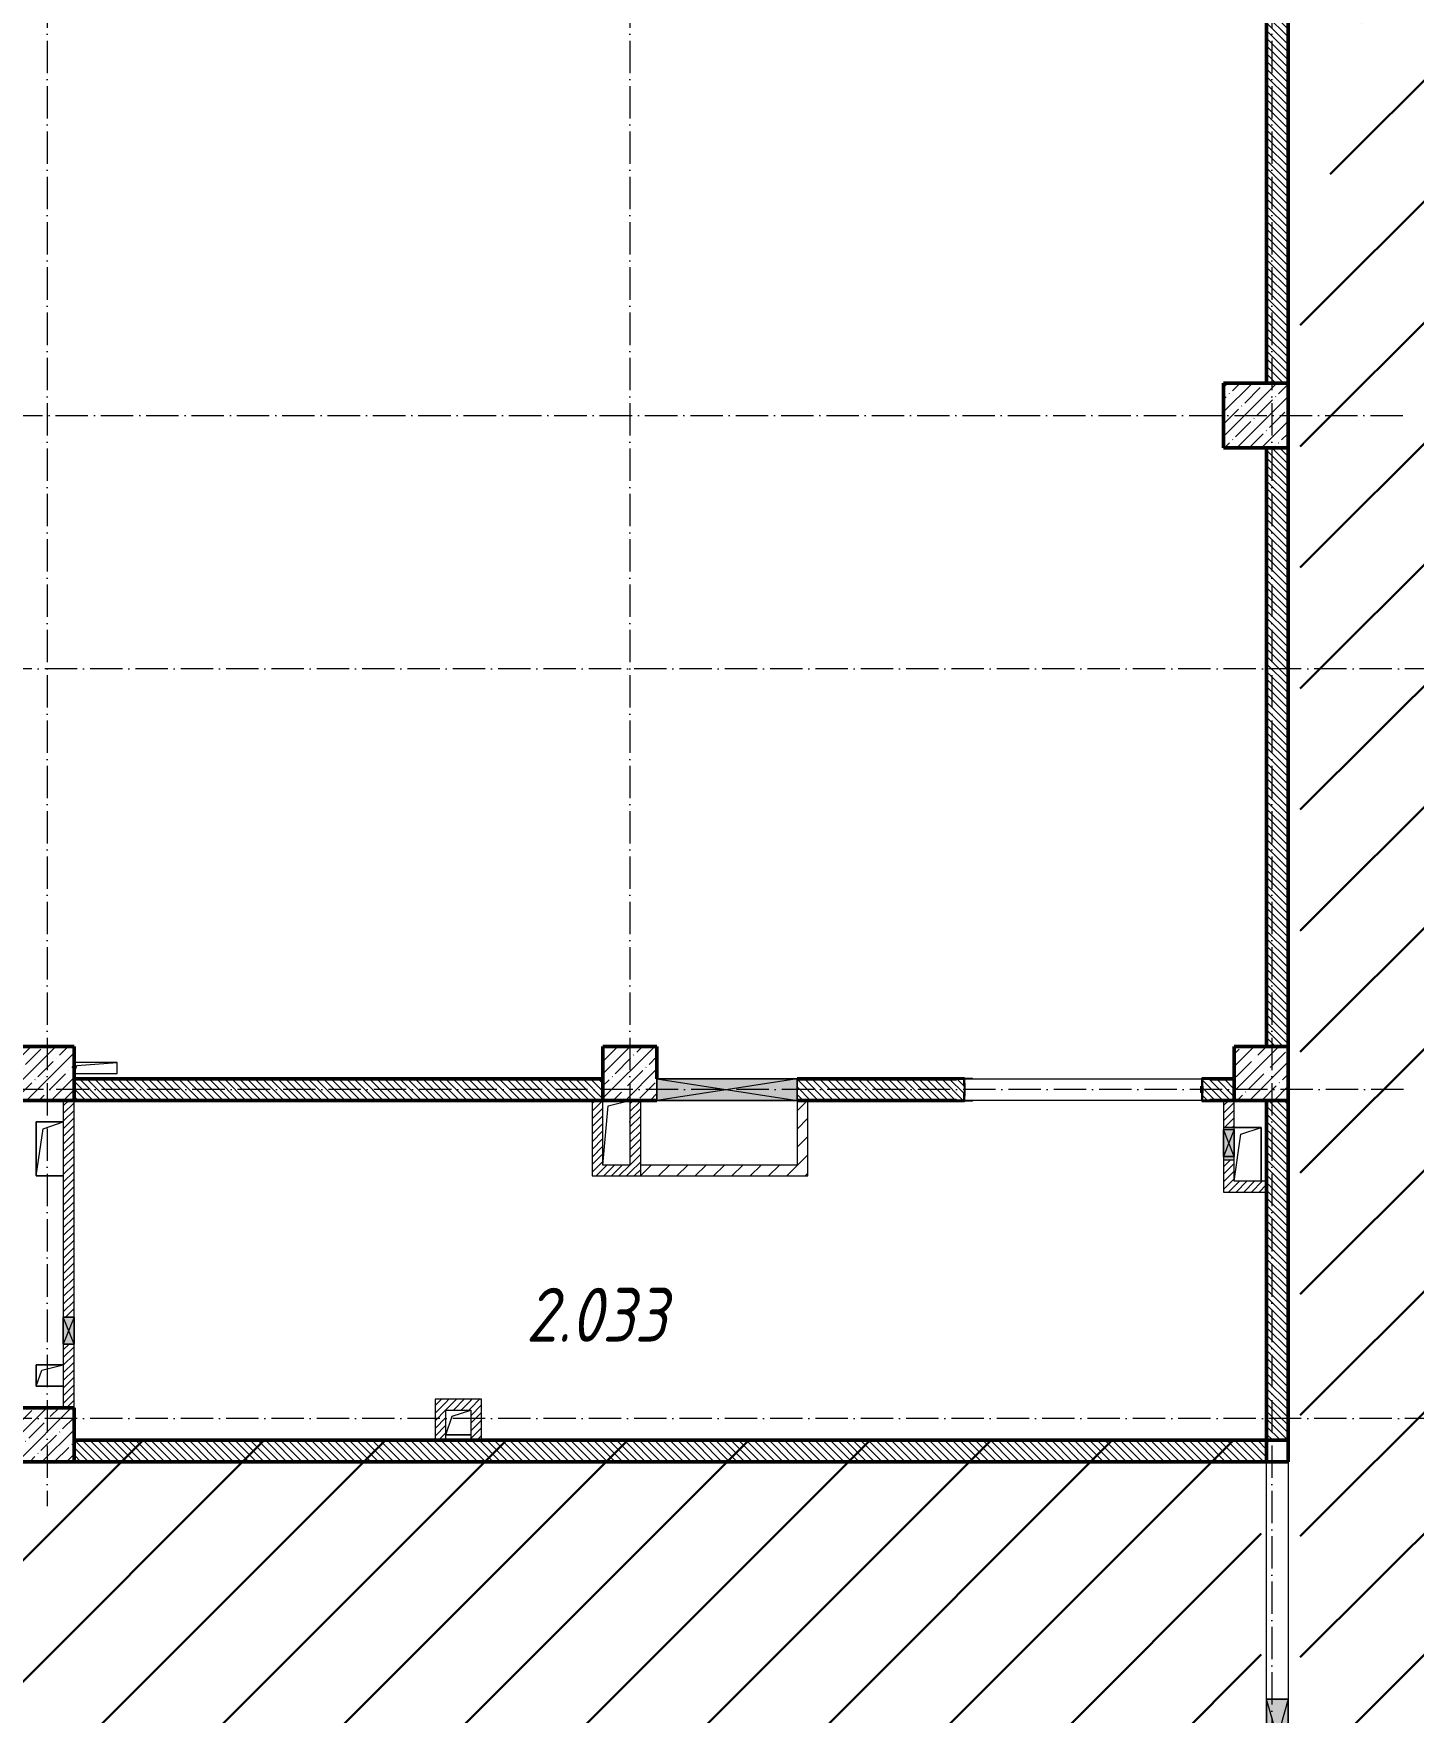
# Model space of a CAD drawing. Header units: millimetres. Extents: x 35697 to 388678, y -91946 to 171347.
# Drawn here: x 120885 to 133670, y 70372 to 85935 of the extents above; entities that cross this region are included whole.
import ezdxf

# ---------------------------------------------------------------- set-up
doc = ezdxf.new("R2010")
doc.units = ezdxf.units.MM
doc.linetypes.add('50_200_ШТРИХ_1Т_ш5_п1_п1_', pattern=[700, 500, -100, 0, -100])
for name, color, linetype, lineweight in [('2.1) ПГП окна 2.8 м', 5, 'Continuous', 30), ('3.1) ЖБ окна 1.2 м', 102, 'Continuous', 30), ('A-DETL-GENF-OTLN', 7, 'Continuous', 9), ('A-FLOR-____-OTLN', 7, 'Continuous', 9), ('A-GENM-____-MCUT', 7, 'Continuous', 25), ('A-GENM-____-OTLN', 7, 'Continuous', 9), ('A-GENM-____-OTLN-1', 7, 'Continuous', 25), ('A-GLAZ-____-OTLN', 7, 'Continuous', 9), ('A-WALL-____-MCUT-2', 7, 'Continuous', 50), ('A-WALL-____-PATT-1', 7, 'Continuous', 9), ('A-WALL-FNSH-MCUT-1', 7, 'Continuous', 9), ('I-WALL-____-OTLN', 7, 'Continuous', 9), ('S-COLS-____-MCUT', 7, 'Continuous', 50), ('S-COLS-____-OTLN', 7, 'Continuous', 9), ('S-GRID-____-OTLN-1', 7, '50_200_ШТРИХ_1Т_ш5_п1_п1_', 9), ('Марки помещений', 7, 'Continuous', 9)]:
    doc.layers.add(name, color=color, linetype=linetype, lineweight=lineweight)
doc.styles.add('ISOCPEUR_I_3', font='isocpeui.ttf', dxfattribs={"width": 0.85, "height": 2.2})
pattern_1 = [(135, (43259.71, 63713.66), (-35.35534, -35.35534), [])]
pattern_2 = [(45, (43259.71, 63713.66), (-35.35534, 35.35534), [])]
pattern_3 = [(45, (43259.71, 63713.66), (-84.85281, 84.85281), [])]

# ---------------------------------------------------------------- blocks, each defined once
blk = doc.blocks.new('BSC_Колонна _Прямоугольная - 500х500-V8-АР1_План отверстий 2 этажа в осях 1-64_А-ГГ')
at = {"layer": 'S-COLS-____-OTLN'}
h = blk.add_hatch(dxfattribs=at)
h.set_pattern_fill('FP_36', color=256, style=0, pattern_type=2)
h.set_pattern_definition([(45, (-89000, -12581.04), (-114.04925, 114.04925), []), (45, (-88885.95, -12581.04), (-114.04925, 114.04925), [201.613, -40.323, 3.353, -36.97])])
h.paths.add_polyline_path([(-250, -250), (250, -250), (250, 250), (-250, 250)], flags=0)
at = {"layer": 'S-COLS-____-MCUT'}
for p, q in [((250, 250), (-250, 250)), ((-250, 250), (-250, -250)), ((250, -250), (250, 250)), ((-250, -250), (250, -250))]:
    blk.add_line(p, q, dxfattribs=at)
blk = doc.blocks.new('BSC_Колонна _Прямоугольная - 600х600-V15-АР1_План отверстий 2 этажа в осях 1-64_А-ГГ')
at = {"layer": 'S-COLS-____-OTLN'}
h = blk.add_hatch(dxfattribs=at)
h.set_pattern_fill('FP_44', color=256, style=0, pattern_type=2)
h.set_pattern_definition([(45, (-88950, -18681.04), (-114.04925, 114.04925), []), (45, (-88835.95, -18681.04), (-114.04925, 114.04925), [201.613, -40.323, 3.353, -36.97])])
h.paths.add_polyline_path([(-300, -300), (300, -300), (300, 300), (-300, 300)], flags=0)
at = {"layer": 'S-COLS-____-MCUT'}
for p, q in [((300, 300), (-300, 300)), ((-300, 300), (-300, -300)), ((300, -300), (300, 300)), ((-300, -300), (300, -300))]:
    blk.add_line(p, q, dxfattribs=at)
blk = doc.blocks.new('BSC_Колонна _Прямоугольная - 500х500-V18-АР1_План отверстий 2 этажа в осях 1-64_А-ГГ')
at = {"layer": 'S-COLS-____-OTLN'}
h = blk.add_hatch(dxfattribs=at)
h.set_pattern_fill('FP_47', color=256, style=0, pattern_type=2)
h.set_pattern_definition([(45, (-77750, -12581.04), (-114.04925, 114.04925), []), (45, (-77635.95, -12581.04), (-114.04925, 114.04925), [201.613, -40.323, 3.353, -36.97])])
h.paths.add_polyline_path([(-250, -250), (250, -250), (250, 250), (-250, 250)], flags=0)
at = {"layer": 'S-COLS-____-MCUT'}
for p, q in [((250, 250), (-250, 250)), ((-250, 250), (-250, -250)), ((250, -250), (250, 250)), ((-250, -250), (250, -250))]:
    blk.add_line(p, q, dxfattribs=at)
blk = doc.blocks.new('BSC_Колонна _Прямоугольная - 500х500-V19-АР1_План отверстий 2 этажа в осях 1-64_А-ГГ')
at = {"layer": 'S-COLS-____-OTLN'}
h = blk.add_hatch(dxfattribs=at)
h.set_pattern_fill('FP_48', color=256, style=0, pattern_type=2)
h.set_pattern_definition([(45, (-83150, -12581.04), (-114.04925, 114.04925), []), (45, (-83035.95, -12581.04), (-114.04925, 114.04925), [201.613, -40.323, 3.353, -36.97])])
h.paths.add_polyline_path([(-250, -250), (250, -250), (250, 250), (-250, 250)], flags=0)
at = {"layer": 'S-COLS-____-MCUT'}
for p, q in [((250, 250), (-250, 250)), ((-250, 250), (-250, -250)), ((250, -50), (250, 250)), ((-250, -250), (250, -250))]:
    blk.add_line(p, q, dxfattribs=at)
blk = doc.blocks.new('BSC_Колонна _Прямоугольная - 500х500-V139-АР1_План отверстий 2 этажа в осях 1-64_А-ГГ')
at = {"layer": 'S-COLS-____-OTLN'}
h = blk.add_hatch(dxfattribs=at)
h.set_pattern_fill('FP_170', color=256, style=0, pattern_type=2)
h.set_pattern_definition([(45, (-77750, -9231.04), (-114.04925, 114.04925), []), (45, (-77635.95, -9231.04), (-114.04925, 114.04925), [201.613, -40.323, 3.353, -36.97])])
h.paths.add_polyline_path([(-250, -250), (250, -250), (250, 250), (-250, 250)], flags=0)
at = {"layer": 'S-COLS-____-MCUT'}
for p, q in [((250, 250), (-250, 250)), ((-250, 250), (-250, -250)), ((250, -250), (250, 250)), ((-250, -250), (250, -250))]:
    blk.add_line(p, q, dxfattribs=at)
blk = doc.blocks.new('154_Стойка_СКБ_Уголок - СМ-2480_200-28346303-АР1_План отверстий 2 этажа в осях 1-64_А-ГГ')
at = {"layer": 'A-GENM-____-MCUT'}
for p, q in [((125, 156), (125, 81)), ((200, 156), (125, 156)), ((200, 150), (200, 156)), ((125, 81), (131, 81)), ((131, 19), (125, 19)), ((125, 19), (125, -56)), ((131, 81), (131, 150)), ((131, 150), (200, 150)), ((131, -50), (131, 19)), ((125, -56), (200, -56)), ((200, -50), (131, -50)), ((200, -56), (200, -50))]:
    blk.add_line(p, q, dxfattribs=at)
blk = doc.blocks.new('Стойка_Влож_Полоса боковая - Полоса-28213942-АР1_План отверстий 2 этажа в осях 1-64_А-ГГ')
at = {"layer": 'A-GENM-____-OTLN'}
for p, q in [((-5, 60), (0, 60)), ((-5, -60), (-5, 60)), ((0, 31), (0, -31)), ((0, -60), (-5, -60))]:
    blk.add_line(p, q, dxfattribs=at)
blk = doc.blocks.new('Стойка_Влож_Уголок_Опорный - Уголок-28213941-АР1_План отверстий 2 этажа в осях 1-64_А-ГГ')
at = {"layer": 'A-GENM-____-OTLN'}
for p, q in [((-212, -6), (-212, 0)), ((0, 0), (0, -6)), ((-212, -75), (-212, -6)), ((-212, -6), (-206, -6)), ((-212, -75), (-206, -75)), ((-6, -6), (0, -6)), ((-6, -75), (0, -75)), ((0, -6), (0, -75))]:
    blk.add_line(p, q, dxfattribs=at)
blk = doc.blocks.new('Фахверк_СКБ_Уголок - 200_3380-28509457-АР1_План отверстий 2 этажа в осях 1-64_А-ГГ')
at = {"layer": 'A-GENM-____-MCUT'}
for p, q in [((200, 156), (125, 156)), ((125, 156), (125, 81)), ((200, 150), (200, 156)), ((125, 81), (131, 81)), ((131, 19), (125, 19)), ((125, 19), (125, -56)), ((131, 81), (131, 150)), ((131, 150), (200, 150)), ((131, -50), (131, 19)), ((125, -56), (200, -56)), ((200, -50), (131, -50)), ((200, -56), (200, -50))]:
    blk.add_line(p, q, dxfattribs=at)
blk = doc.blocks.new('AR_Отверстие Ниша - Лючок-32403731-АР1_План отверстий 2 этажа в осях 1-64_А-ГГ')
at = {"layer": 'A-GLAZ-____-OTLN'}
h = blk.add_hatch(color=256, dxfattribs=at)
h.paths.add_polyline_path([(150, 50), (120, 50), (120, -50), (150, -50)], flags=0)
h.paths.add_polyline_path([(-130, 50), (-150, 50), (-150, -50), (-130, -50)], flags=0)
for p, q in [((-130, 50), (-150, 50)), ((-150, 50), (-150, -50)), ((150, 50), (120, 50)), ((150, -50), (150, 50)), ((-150, -50), (-130, -50)), ((120, -50), (150, -50))]:
    blk.add_line(p, q, dxfattribs=at)
blk = doc.blocks.new('AR_Отверстие прямоугольное _в стене_ - AR_Отверстие прямоугольное _в стене__ВК-32404655-АР1_План отверстий 2 этажа в осях 1-64_А-ГГ')
at = {"layer": 'A-GLAZ-____-OTLN'}
blk.add_hatch(color=256, dxfattribs=at).paths.add_polyline_path([(125, 50), (-125, 50), (-125, -50), (125, -50)], flags=0)
at = {"layer": 'A-DETL-GENF-OTLN'}
for p, q in [((-125, -50), (-125, 50)), ((-125, 50), (125, 50)), ((125, 50), (-125, -50)), ((-125, 50), (125, -50)), ((125, 50), (-125, 50)), ((-125, 50), (-125, -50)), ((125, 50), (125, -50)), ((125, -50), (125, 50)), ((125, -50), (-125, -50)), ((-125, -50), (125, -50))]:
    blk.add_line(p, q, dxfattribs=at)
blk = doc.blocks.new('AR_Отверстие прямоугольное _в стене_ - AR_Отверстие прямоугольное _в стене__ВК-32403700-АР1_План отверстий 2 этажа в осях 1-64_А-ГГ')
at = {"layer": 'A-GLAZ-____-OTLN'}
blk.add_hatch(color=256, dxfattribs=at).paths.add_polyline_path([(125, 50), (-125, 50), (-125, -50), (125, -50)], flags=0)
at = {"layer": 'A-DETL-GENF-OTLN'}
for p, q in [((-125, -50), (-125, 50)), ((-125, 50), (125, 50)), ((125, 50), (-125, -50)), ((-125, 50), (125, -50)), ((125, 50), (-125, 50)), ((-125, 50), (-125, -50)), ((125, 50), (125, -50)), ((125, -50), (125, 50)), ((125, -50), (-125, -50)), ((-125, -50), (125, -50))]:
    blk.add_line(p, q, dxfattribs=at)
blk = doc.blocks.new('AR_Отверстие прямоугольное _в плите_ - AR_Отверстие прямоугольное _в плите_-30459229-АР1_План отверстий 2 этажа в осях 1-64_А-ГГ')
at = {"layer": 'A-GENM-____-OTLN'}
for p, q in [((125, 250), (-125, 250)), ((-125, -250), (-63, 188)), ((-63, 188), (125, 250)), ((125, -250), (125, 250))]:
    blk.add_line(p, q, dxfattribs=at)
blk = doc.blocks.new('AR_Отверстие прямоугольное _в плите_ - AR_Отверстие прямоугольное _в плите_-30459234-АР1_План отверстий 2 этажа в осях 1-64_А-ГГ')
at = {"layer": 'A-GENM-____-OTLN'}
for p, q in [((-125, -300), (-75, 250)), ((-75, 250), (125, 300))]:
    blk.add_line(p, q, dxfattribs=at)
blk = doc.blocks.new('AR_Отверстие прямоугольное _в плите_ - AR_Отверстие прямоугольное _в плите_-V153-АР1_План отверстий 2 этажа в осях 1-64_А-ГГ')
at = {"layer": 'A-GENM-____-OTLN'}
for p, q in [((125, 250), (-125, 250)), ((-125, 250), (-125, -250)), ((-125, -250), (-63, 188)), ((-63, 188), (125, 250)), ((-125, -250), (125, -250))]:
    blk.add_line(p, q, dxfattribs=at)
blk = doc.blocks.new('AR_Отверстие прямоугольное _в плите_ - AR_Отверстие прямоугольное _в плите_-30459269-АР1_План отверстий 2 этажа в осях 1-64_А-ГГ')
at = {"layer": 'A-GENM-____-OTLN'}
for p, q in [((125, 100), (-125, 100)), ((-125, 100), (-125, -100)), ((-125, -100), (-75, 50)), ((-75, 50), (125, 100)), ((-125, -100), (125, -100))]:
    blk.add_line(p, q, dxfattribs=at)
blk = doc.blocks.new('AR_Отверстие прямоугольное _в плите_ - AR_Отверстие прямоугольное _в плите_-30511579-АР1_План отверстий 2 этажа в осях 1-64_А-ГГ')
at = {"layer": 'A-GENM-____-OTLN'}
for p, q in [((200, 50), (-200, 50)), ((-200, -50), (-175, 25)), ((-175, 25), (200, 50)), ((200, -50), (200, 50)), ((-200, -50), (200, -50))]:
    blk.add_line(p, q, dxfattribs=at)
blk = doc.blocks.new('AR_Отверстие прямоугольное _в плите_ - AR_Отверстие прямоугольное _в плите_-30552839-АР1_План отверстий 2 этажа в осях 1-64_А-ГГ')
at = {"layer": 'A-GENM-____-OTLN'}
for p, q in [((-115, -115), (-58, 58)), ((-58, 58), (115, 115)), ((-115, -115), (115, -115))]:
    blk.add_line(p, q, dxfattribs=at)
blk = doc.blocks.new('BSC_Колонна _Прямоугольная1 - 200х200 _металл_-35201446-АР1_План отверстий 2 этажа в осях 1-64_А-ГГ')
at = {"layer": 'S-COLS-____-MCUT'}
for p, q in [((100, 100), (-100, 100)), ((-100, 100), (-100, -100)), ((100, -100), (100, 100)), ((-100, -100), (100, -100))]:
    blk.add_line(p, q, dxfattribs=at)
blk = doc.blocks.new('AR_Отверстие прямоугольное _в стене_ - AR_Отверстие прямоугольное _в стене__ЭОМ-36409893-АР1_План отверстий 2 этажа в осях 1-64_А-ГГ')
at = {"layer": 'A-GLAZ-____-OTLN'}
blk.add_hatch(color=256, dxfattribs=at).paths.add_polyline_path([(350, 100), (-350, 100), (-350, -100), (350, -100)], flags=0)
at = {"layer": 'A-DETL-GENF-OTLN'}
for p, q in [((-350, -100), (-350, 100)), ((-350, 100), (350, 100)), ((350, 100), (-350, -100)), ((-350, 100), (350, -100)), ((350, 100), (-350, 100)), ((-350, 100), (-350, -100)), ((350, 100), (350, -100)), ((350, -100), (350, 100)), ((350, -100), (-350, -100)), ((-350, -100), (350, -100))]:
    blk.add_line(p, q, dxfattribs=at)
blk = doc.blocks.new('AR_Отверстие прямоугольное _в стене_ - AR_Отверстие прямоугольное _в стене__ОВ-36857278-АР1_План отверстий 2 этажа в осях 1-64_А-ГГ')
at = {"layer": 'A-GLAZ-____-OTLN'}
blk.add_hatch(color=256, dxfattribs=at).paths.add_polyline_path([(650, -100), (650, 100), (-650, 100), (-650, -100)], flags=0)
at = {"layer": 'A-DETL-GENF-OTLN'}
for p, q in [((-650, -100), (-650, 100)), ((-650, 100), (650, 100)), ((650, 100), (-650, -100)), ((-650, 100), (650, -100)), ((650, 100), (-650, 100)), ((-650, 100), (-650, -100)), ((650, 100), (650, -100)), ((650, -100), (650, 100)), ((650, -100), (-650, -100)), ((-650, -100), (650, -100))]:
    blk.add_line(p, q, dxfattribs=at)
blk = doc.blocks.new('2этаж')
at = {"layer": 'S-GRID-____-OTLN-1', "color": 251, "ltscale": 0.6, "true_color": 0x636466}
for p, q in [((62158.3, 508896.9), (62158.3, 467585.8)), ((67558.3, 508896.9), (67558.3, 470838.7)), ((73508.3, 508896.9), (73508.3, 454533.3)), ((51735.1, 477697), (74727.1, 477697)), ((88482.7, 475347), (51735.1, 475347)), ((74727.1, 471447), (51735.1, 471447)), ((88482.7, 468397), (-20037.2, 468397))]:
    blk.add_line(p, q, dxfattribs=at)

msp = doc.modelspace()

# ---------------------------------------------------------------- hatches: boundary and pattern name
at = {"layer": '2.1) ПГП окна 2.8 м'}
h = msp.add_hatch(dxfattribs=at)
h.set_pattern_fill('ANSI31', color=5, scale=250)
edge = h.paths.add_edge_path()
edge.add_arc((142259, 66444), 240, 0, 360)
edge = h.paths.add_edge_path()
edge.add_arc((140123, 75543), 240, 0, 360)
edge = h.paths.add_edge_path()
edge.add_arc((140123, 92549), 240, 0, 360)
edge = h.paths.add_edge_path()
edge.add_arc((139926, 103448), 240, 0, 360)
h.paths.add_polyline_path([(136398, 105683), (135848, 105683), (135848, 107307), (136398, 107307), (136398, 110433), (136460, 110739), (136460, 107001), (132210, 106501), (132210, 109339), (132322, 109533), (132322, 107307), (132622, 107307), (132622, 90007), (133222, 90007), (133222, 88795), (136398, 88795)])
edge = h.paths.add_edge_path(flags=16)
edge.add_arc((135396, 104177), 240, 0, 360)
h.paths.add_polyline_path([(136398, 88795), (133222, 88795), (133222, 86233), (132622, 83251), (132622, 69907), (133122, 69907), (133122, 62157), (136062, 62157), (136062, 62407), (136398, 88495)])
edge = h.paths.add_edge_path(flags=16)
edge.add_arc((134876, 76435), 240, 0, 360)
edge = h.paths.add_edge_path()
edge.add_arc((142333, 82335), 240, 0, 360)
h.paths.add_polyline_path([(141916, 82102), (142579, 82102), (142579, 82582), (141916, 82582)])
h = msp.add_hatch(dxfattribs=at)
h.set_pattern_fill('ANSI31', color=5, scale=250)
h.set_pattern_definition([(45, (50979.8, 168109.95), (-561.266, 561.266), [])])
h.paths.add_polyline_path([(82110, 72895), (132260, 72895), (132260, 69795), (82110, 69795)])
at = {"layer": 'A-WALL-____-PATT-1'}
h = msp.add_hatch(dxfattribs=at)
h.set_pattern_fill('FP_6', color=256, style=0, pattern_type=2)
h.set_pattern_definition(pattern_1)
h.paths.add_polyline_path([(132510, 82695), (132510, 88095), (132310, 88095), (132310, 82695)], flags=0)
h = msp.add_hatch(dxfattribs=at)
h.set_pattern_fill('FP_6', color=256, style=0, pattern_type=2)
h.set_pattern_definition(pattern_1)
h.paths.add_polyline_path([(132310, 76545), (132510, 76545), (132510, 82095), (132310, 82095), (132310, 78209)], flags=0)
h = msp.add_hatch(dxfattribs=at)
h.set_pattern_fill('FP_6', color=256, style=0, pattern_type=2)
h.set_pattern_definition(pattern_1)
h.paths.add_polyline_path([(126160, 76045), (126160, 76245), (121260, 76245), (121260, 76045), (124549, 76045)], flags=0)
h = msp.add_hatch(dxfattribs=at)
h.set_pattern_fill('FP_6', color=256, style=0, pattern_type=2)
h.set_pattern_definition(pattern_1)
h.paths.add_polyline_path([(131716, 76045), (132010, 76045), (132010, 76245), (131716, 76245), (131716, 76176), (131710, 76176), (131710, 76114), (131716, 76114)], flags=0)
h.paths.add_polyline_path([(129504, 76045), (129504, 76114), (129510, 76114), (129510, 76176), (129504, 76176), (129504, 76245), (127960, 76245), (127960, 76045), (129435, 76045)], flags=0)
h = msp.add_hatch(dxfattribs=at)
h.set_pattern_fill('FP_5', color=256, style=0, pattern_type=2)
h.set_pattern_definition(pattern_2)
h.paths.add_polyline_path([(121160, 73195), (121260, 73195), (121260, 73785), (121160, 73785)], flags=0)
h.paths.add_polyline_path([(121160, 74035), (121260, 74035), (121260, 76045), (121160, 76045)], flags=0)
h = msp.add_hatch(dxfattribs=at)
h.set_pattern_fill('FP_5', color=256, style=0, pattern_type=2)
h.set_pattern_definition(pattern_2)
h.paths.add_polyline_path([(126160, 75345), (126160, 76045), (126060, 76045), (126060, 75345)], flags=0)
h = msp.add_hatch(dxfattribs=at)
h.set_pattern_fill('FP_5', color=256, style=0, pattern_type=2)
h.set_pattern_definition(pattern_2)
h.paths.add_polyline_path([(126510, 75345), (126510, 76045), (126410, 76045), (126410, 75345)], flags=0)
h = msp.add_hatch(dxfattribs=at)
h.set_pattern_fill('FP_4', color=256, style=0, pattern_type=2)
h.set_pattern_definition(pattern_3)
h.paths.add_polyline_path([(128060, 75345), (128060, 76045), (127960, 76045), (127960, 75345)], flags=0)
h = msp.add_hatch(dxfattribs=at)
h.set_pattern_fill('FP_5', color=256, style=0, pattern_type=2)
h.set_pattern_definition(pattern_2)
h.paths.add_polyline_path([(132010, 75195), (132010, 75495), (131910, 75495), (131910, 75195)], flags=0)
h.paths.add_polyline_path([(131910, 75795), (132010, 75795), (132010, 76045), (131910, 76045)], flags=0)
h = msp.add_hatch(dxfattribs=at)
h.set_pattern_fill('FP_6', color=256, style=0, pattern_type=2)
h.set_pattern_definition(pattern_1)
h.paths.add_polyline_path([(132510, 72895), (132510, 76045), (132310, 76045), (132310, 72895)], flags=0)
h = msp.add_hatch(dxfattribs=at)
h.set_pattern_fill('FP_5', color=256, style=0, pattern_type=2)
h.set_pattern_definition(pattern_2)
h.paths.add_polyline_path([(126160, 75345), (126410, 75345), (126410, 75445), (126160, 75445)], flags=0)
h = msp.add_hatch(dxfattribs=at)
h.set_pattern_fill('FP_4', color=256, style=0, pattern_type=2)
h.set_pattern_definition(pattern_3)
h.paths.add_polyline_path([(126510, 75345), (127960, 75345), (127960, 75445), (126510, 75445)], flags=0)
h = msp.add_hatch(dxfattribs=at)
h.set_pattern_fill('FP_5', color=256, style=0, pattern_type=2)
h.set_pattern_definition(pattern_2)
h.paths.add_polyline_path([(132310, 75195), (132310, 75295), (132010, 75295), (132010, 75195)], flags=0)
h = msp.add_hatch(dxfattribs=at)
h.set_pattern_fill('FP_5', color=256, style=0, pattern_type=2)
h.set_pattern_definition(pattern_2)
h.paths.add_polyline_path([(124705, 72895), (124705, 73275), (124605, 73275), (124605, 72895)], flags=0)
h = msp.add_hatch(dxfattribs=at)
h.set_pattern_fill('FP_5', color=256, style=0, pattern_type=2)
h.set_pattern_definition(pattern_2)
h.paths.add_polyline_path([(124935, 73175), (124935, 73275), (124705, 73275), (124705, 73175)], flags=0)
h = msp.add_hatch(dxfattribs=at)
h.set_pattern_fill('FP_5', color=256, style=0, pattern_type=2)
h.set_pattern_definition(pattern_2)
h.paths.add_polyline_path([(125035, 72895), (125035, 73275), (124935, 73275), (124935, 72895)], flags=0)
h = msp.add_hatch(dxfattribs=at)
h.set_pattern_fill('FP_6', color=256, style=0, pattern_type=2)
h.set_pattern_definition(pattern_1)
h.paths.add_polyline_path([(131619, 72695), (132310, 72695), (132310, 72895), (121260, 72895), (121260, 72695), (128084, 72695)], flags=0)

# ---------------------------------------------------------------- linework, layer by layer
at = {"layer": 'A-FLOR-____-OTLN'}
for p, q in [((120910, 75845), (121160, 75845)), ((120910, 75345), (120910, 75845)), ((132010, 75795), (132260, 75795)), ((132260, 75795), (132260, 75295)), ((121160, 75345), (120910, 75345)), ((120910, 73595), (121160, 73595)), ((120910, 73395), (120910, 73595)), ((121160, 73395), (120910, 73395)), ((124935, 72945), (124705, 72945))]:
    msp.add_line(p, q, dxfattribs=at)
at = {"layer": 'A-WALL-____-MCUT-2'}
for p, q in [((132310, 88095), (132310, 82695)), ((132510, 82695), (132510, 88095)), ((132310, 82095), (132310, 76545)), ((132510, 76545), (132510, 82095)), ((126160, 76245), (121260, 76245)), ((129435, 76245), (127960, 76245)), ((131710, 76176), (131710, 76114)), ((132010, 76245), (131785, 76245)), ((121260, 76045), (126160, 76045)), ((127960, 76045), (129435, 76045)), ((131785, 76045), (132010, 76045)), ((132310, 76045), (132310, 72895)), ((132510, 72895), (132510, 76045)), ((132310, 72895), (121260, 72895)), ((121260, 72695), (132310, 72695))]:
    msp.add_line(p, q, dxfattribs=at)
at = {"layer": 'A-WALL-FNSH-MCUT-1'}
for p, q in [((121160, 76045), (121160, 74035)), ((121260, 74035), (121260, 76045)), ((126060, 76045), (126060, 75345)), ((126160, 75445), (126160, 76045)), ((126410, 76045), (126410, 75445)), ((126510, 75345), (126510, 76045)), ((127960, 76045), (127960, 75445)), ((128060, 75345), (128060, 76045)), ((131910, 76045), (131910, 75795)), ((132010, 75795), (132010, 76045)), ((131910, 75495), (131910, 75195)), ((132010, 75295), (132010, 75495)), ((126060, 75345), (128060, 75345)), ((126410, 75445), (126160, 75445)), ((127960, 75445), (126510, 75445)), ((131910, 75195), (132310, 75195)), ((132310, 75295), (132010, 75295)), ((121160, 73785), (121160, 73195)), ((121260, 73195), (121260, 73785)), ((124605, 73275), (124605, 72895)), ((125035, 73275), (124605, 73275)), ((124705, 72895), (124705, 73175)), ((124705, 73175), (124935, 73175)), ((124935, 73175), (124935, 72895)), ((125035, 72895), (125035, 73275))]:
    msp.add_line(p, q, dxfattribs=at)
at = {"layer": 'I-WALL-____-OTLN'}
for p, q in [((129510, 76245), (131710, 76245)), ((131710, 76045), (129510, 76045)), ((132310, 70495), (132310, 72695)), ((132510, 72695), (132510, 70495))]:
    msp.add_line(p, q, dxfattribs=at)

# ---------------------------------------------------------------- block references
at = {"layer": '3.1) ЖБ окна 1.2 м'}
msp.add_blockref('2этаж', (58851, -395302), dxfattribs=at)
at = {"layer": 'A-GENM-____-OTLN'}
for name, p in [('AR_Отверстие прямоугольное _в плите_ - AR_Отверстие прямоугольное _в плите_-30511579-АР1_План отверстий 2 этажа в осях 1-64_А-ГГ', (121460, 76345)), ('AR_Отверстие прямоугольное _в плите_ - AR_Отверстие прямоугольное _в плите_-30459234-АР1_План отверстий 2 этажа в осях 1-64_А-ГГ', (126285, 75745)), ('AR_Отверстие прямоугольное _в плите_ - AR_Отверстие прямоугольное _в плите_-V153-АР1_План отверстий 2 этажа в осях 1-64_А-ГГ', (121035, 75595)), ('AR_Отверстие прямоугольное _в плите_ - AR_Отверстие прямоугольное _в плите_-30459229-АР1_План отверстий 2 этажа в осях 1-64_А-ГГ', (132135, 75545)), ('AR_Отверстие прямоугольное _в плите_ - AR_Отверстие прямоугольное _в плите_-30459269-АР1_План отверстий 2 этажа в осях 1-64_А-ГГ', (121035, 73495)), ('AR_Отверстие прямоугольное _в плите_ - AR_Отверстие прямоугольное _в плите_-30552839-АР1_План отверстий 2 этажа в осях 1-64_А-ГГ', (124820, 73060))]:
    msp.add_blockref(name, p, dxfattribs=at)
for name, p, rotation in [('Стойка_Влож_Уголок_Опорный - Уголок-28213941-АР1_План отверстий 2 этажа в осях 1-64_А-ГГ', (129510, 76251), 89.99999999999955), ('Стойка_Влож_Полоса боковая - Полоса-28213942-АР1_План отверстий 2 этажа в осях 1-64_А-ГГ', (129510, 76145), 180)]:
    msp.add_blockref(name, p, dxfattribs=dict(at, rotation=rotation))
at = {"layer": 'A-GENM-____-OTLN-1', "rotation": 180}
msp.add_blockref('154_Стойка_СКБ_Уголок - СМ-2480_200-28346303-АР1_План отверстий 2 этажа в осях 1-64_А-ГГ', (129635, 76195), dxfattribs=at)
at = {"layer": 'A-GENM-____-OTLN-1'}
msp.add_blockref('Фахверк_СКБ_Уголок - 200_3380-28509457-АР1_План отверстий 2 этажа в осях 1-64_А-ГГ', (131585, 76095), dxfattribs=at)
at = {"layer": 'A-GLAZ-____-OTLN'}
msp.add_blockref('AR_Отверстие прямоугольное _в стене_ - AR_Отверстие прямоугольное _в стене__ОВ-36857278-АР1_План отверстий 2 этажа в осях 1-64_А-ГГ', (127310, 76145), dxfattribs=at)
for name, p, rotation in [('AR_Отверстие Ниша - Лючок-32403731-АР1_План отверстий 2 этажа в осях 1-64_А-ГГ', (131960, 75645), 270), ('AR_Отверстие прямоугольное _в стене_ - AR_Отверстие прямоугольное _в стене__ВК-32403700-АР1_План отверстий 2 этажа в осях 1-64_А-ГГ', (131960, 75650), 270), ('AR_Отверстие прямоугольное _в стене_ - AR_Отверстие прямоугольное _в стене__ВК-32404655-АР1_План отверстий 2 этажа в осях 1-64_А-ГГ', (121210, 73910), 269.9999999999998), ('AR_Отверстие прямоугольное _в стене_ - AR_Отверстие прямоугольное _в стене__ЭОМ-36409893-АР1_План отверстий 2 этажа в осях 1-64_А-ГГ', (132410, 70145), 269.9999999999999)]:
    msp.add_blockref(name, p, dxfattribs=dict(at, rotation=rotation))
at = {"layer": 'S-COLS-____-OTLN'}
for name, p in [('BSC_Колонна _Прямоугольная - 600х600-V15-АР1_План отверстий 2 этажа в осях 1-64_А-ГГ', (132210, 82395)), ('BSC_Колонна _Прямоугольная - 500х500-V18-АР1_План отверстий 2 этажа в осях 1-64_А-ГГ', (121010, 76295)), ('BSC_Колонна _Прямоугольная - 500х500-V19-АР1_План отверстий 2 этажа в осях 1-64_А-ГГ', (126410, 76295)), ('BSC_Колонна _Прямоугольная - 500х500-V8-АР1_План отверстий 2 этажа в осях 1-64_А-ГГ', (132260, 76295)), ('BSC_Колонна _Прямоугольная - 500х500-V139-АР1_План отверстий 2 этажа в осях 1-64_А-ГГ', (121010, 72945))]:
    msp.add_blockref(name, p, dxfattribs=at)
at = {"layer": 'S-COLS-____-OTLN', "rotation": 270.0000000000001}
msp.add_blockref('BSC_Колонна _Прямоугольная1 - 200х200 _металл_-35201446-АР1_План отверстий 2 этажа в осях 1-64_А-ГГ', (132410, 72795), dxfattribs=at)

# ---------------------------------------------------------------- texts
at = {"layer": 'Марки помещений', "insert": (125446, 74308), "char_height": 500, "width": 785.65, "attachment_point": 1, "style": 'ISOCPEUR_I_3'}
msp.add_mtext('2.033', dxfattribs=at)

doc.saveas('drawing.dxf')
